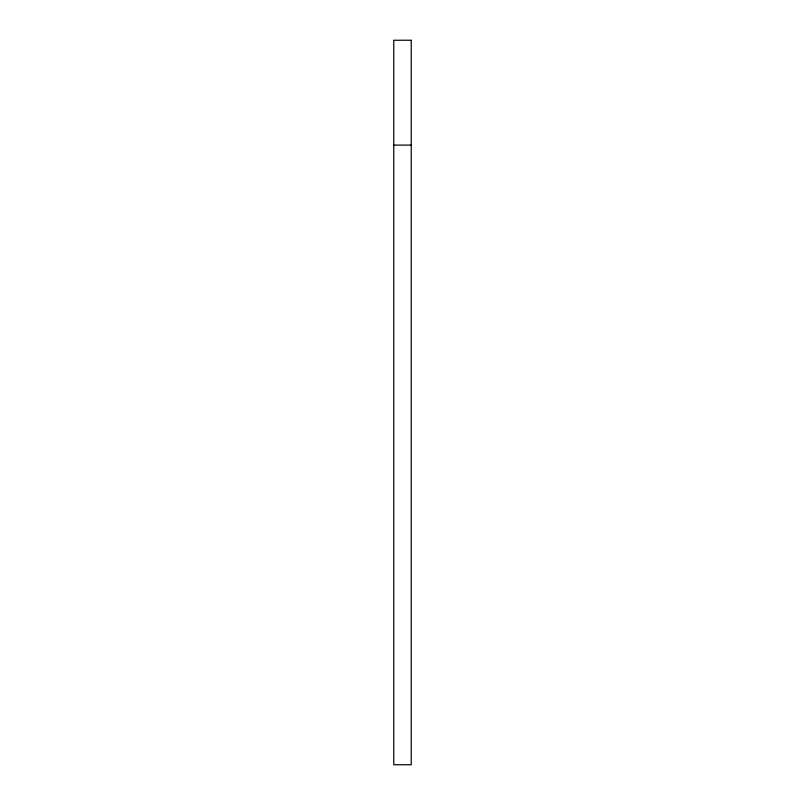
<?xml version="1.0" encoding="UTF-8"?>
<svg xmlns="http://www.w3.org/2000/svg" width="805" height="805" viewBox="0 0 805 805"><rect width="100%" height="100%" fill="white"/><g stroke="black" fill="none" stroke-linecap="round" stroke-linejoin="round"><path stroke-width="1.21" d="M393.766 145.101L411.234 145.101M411.234 40.25L393.766 40.25L393.766 764.75L411.234 764.75L411.234 40.25"/></g></svg>
